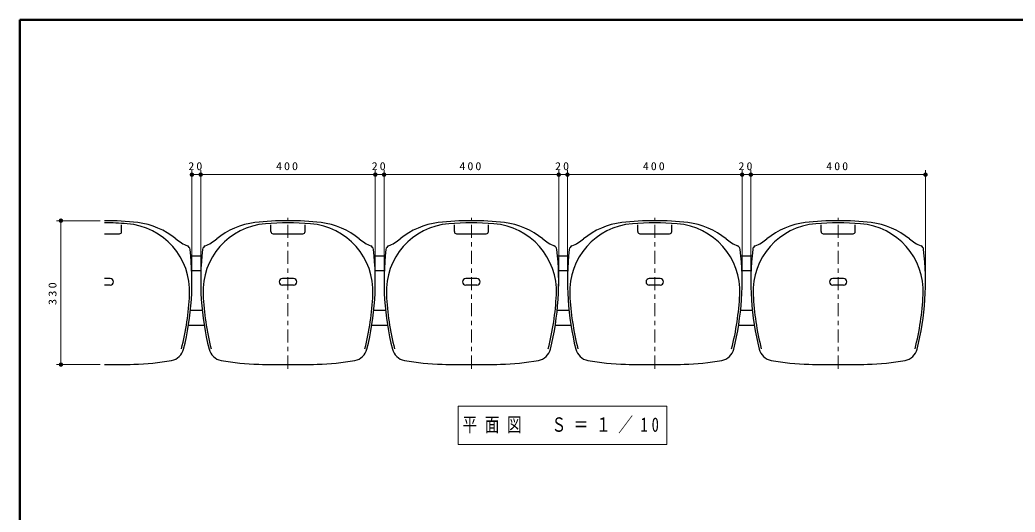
# Model space of a CAD drawing. Units: millimetres on the paper, scale 1:10. Extents: x -365 to 0, y 0 to 257.
# Drawn here: x -365 to -137.1, y 144.2 to 257 of the extents above; entities that cross this region are included whole.
import ezdxf

# ---------------------------------------------------------------- set-up
doc = ezdxf.new("R2010")
doc.units = ezdxf.units.MM
doc.linetypes.add('USER2', pattern=[6, 3, -1, 1, -1])
doc.layers.add('LY_1', color=7, linetype='Continuous', lineweight=25)
doc.layers.add('LY_3', color=7, linetype='Continuous', lineweight=13)
doc.styles.add('ＭＳ ゴシック', font='')
doc.styles.get('ＭＳ ゴシック').set_extended_font_data('MS Gothic')

# ---------------------------------------------------------------- blocks, each defined once
blk = doc.blocks.new('filled_dot')
at = {"color": 0, "linetype": 'Continuous', "lineweight": -2, "const_width": 1.25}
blk.add_lwpolyline([(-0.625, 0, 1), (0.625, 0, 1)], format="xyb", close=True, dxfattribs=at)

msp = doc.modelspace()

# ---------------------------------------------------------------- linework, layer by layer
at = {"layer": 'LY_1', "lineweight": 13}
for p, q in [((-325.6, 195.97), (-325.6, 222.519)), ((-325.6, 221.519), (-323.6, 221.519)), ((-323.6, 195.97), (-323.6, 222.519)), ((-323.6, 221.519), (-283.6, 221.519)), ((-283.6, 195.97), (-283.6, 222.519)), ((-283.6, 221.519), (-281.6, 221.519)), ((-281.6, 195.97), (-281.6, 222.519)), ((-281.6, 221.519), (-241.6, 221.519)), ((-241.6, 195.97), (-241.6, 222.519)), ((-241.6, 221.519), (-239.6, 221.519)), ((-239.6, 195.97), (-239.6, 222.519)), ((-239.6, 221.519), (-199.6, 221.519)), ((-199.6, 195.97), (-199.6, 222.519)), ((-199.6, 221.519), (-197.6, 221.519)), ((-197.6, 195.97), (-197.6, 222.519)), ((-197.6, 221.519), (-157.6, 221.519)), ((-157.6, 195.97), (-157.6, 222.519)), ((-346.6, 210.97), (-356.6, 210.97)), ((-355.6, 177.97), (-355.6, 210.97)), ((-346.6, 177.97), (-356.6, 177.97)), ((-264.611, 168.431), (-264.611, 159.631)), ((-216.811, 168.431), (-264.611, 168.431)), ((-216.811, 159.631), (-216.811, 168.431)), ((-264.611, 159.631), (-216.811, 159.631))]:
    msp.add_line(p, q, dxfattribs=at)
at = {"layer": 'LY_1'}
for p, q in [((-341.7, 208.47), (-341.7, 210.002)), ((-307.5, 208.47), (-307.5, 210.002)), ((-299.7, 208.47), (-299.7, 210.002)), ((-265.5, 208.47), (-265.5, 210.002)), ((-257.7, 208.47), (-257.7, 210.002)), ((-223.5, 208.47), (-223.5, 210.002)), ((-215.7, 208.47), (-215.7, 210.002)), ((-181.5, 208.47), (-181.5, 210.002)), ((-173.7, 208.47), (-173.7, 210.002)), ((-345.6, 207.97), (-342.2, 207.97)), ((-307, 207.97), (-300.2, 207.97)), ((-265, 207.97), (-258.2, 207.97)), ((-223, 207.97), (-216.2, 207.97)), ((-181, 207.97), (-174.2, 207.97)), ((-325.873, 202.92), (-323.335, 202.92)), ((-283.864, 202.92), (-281.335, 202.92)), ((-241.864, 202.92), (-239.335, 202.92)), ((-199.864, 202.92), (-197.335, 202.92)), ((-325.649, 199.52), (-323.574, 199.52)), ((-283.626, 199.52), (-281.574, 199.52)), ((-241.626, 199.52), (-239.574, 199.52)), ((-199.626, 199.52), (-197.574, 199.52)), ((-344.35, 197.72), (-345.6, 197.72)), ((-344.35, 196.22), (-345.6, 196.22)), ((-302.35, 197.72), (-304.85, 197.72)), ((-302.35, 196.22), (-304.85, 196.22)), ((-260.35, 197.72), (-262.85, 197.72)), ((-260.35, 196.22), (-262.85, 196.22)), ((-218.35, 197.72), (-220.85, 197.72)), ((-218.35, 196.22), (-220.85, 196.22)), ((-176.35, 197.72), (-178.85, 197.72)), ((-176.35, 196.22), (-178.85, 196.22)), ((-325.942, 190.42), (-323.29, 190.42)), ((-283.909, 190.42), (-281.29, 190.42)), ((-241.909, 190.42), (-239.29, 190.42)), ((-199.909, 190.42), (-197.29, 190.42)), ((-326.362, 187.02), (-322.837, 187.02)), ((-284.362, 187.02), (-280.837, 187.02)), ((-242.362, 187.02), (-238.837, 187.02)), ((-200.362, 187.02), (-196.837, 187.02))]:
    msp.add_line(p, q, dxfattribs=at)
at = {"layer": 'LY_1', "linetype": 'USER2', "lineweight": 13}
for p, q in [((-303.6, 177.041), (-303.6, 211.64)), ((-261.6, 177.041), (-261.6, 211.64)), ((-219.6, 177.041), (-219.6, 211.64)), ((-177.6, 177.041), (-177.6, 211.64))]:
    msp.add_line(p, q, dxfattribs=at)
at = {"layer": 'LY_1'}
for centre, radius, start, end in [((-345.6, 146.021), 64.949, 83.29891, 90), ((-345.6, 146.021), 64.449, 85.43627, 90), ((-341.712, 194.725), 15.591, 357.28867, 85.43627), ((-339.982, 193.836), 16.805, 50.40365, 83.29891), ((-307.487, 194.725), 15.591, 94.56373, 182.71133), ((-309.218, 193.836), 16.805, 96.70109, 129.59635), ((-303.6, 146.021), 64.949, 83.29891, 96.70109), ((-303.6, 146.021), 64.449, 85.43627, 94.56373), ((-299.712, 194.725), 15.591, 357.28867, 85.43627), ((-297.982, 193.836), 16.805, 50.40365, 83.29891), ((-265.487, 194.725), 15.591, 94.56373, 182.71133), ((-267.218, 193.836), 16.805, 96.70109, 129.59635), ((-261.6, 146.021), 64.949, 83.29891, 96.70109), ((-261.6, 146.021), 64.449, 85.43627, 94.56373), ((-257.712, 194.725), 15.591, 357.28867, 85.43627), ((-255.982, 193.836), 16.805, 50.40365, 83.29891), ((-223.487, 194.725), 15.591, 94.56373, 182.71133), ((-225.218, 193.836), 16.805, 96.70109, 129.59635), ((-219.6, 146.021), 64.949, 83.29891, 96.70109), ((-219.6, 146.021), 64.449, 85.43627, 94.56373), ((-215.712, 194.725), 15.591, 357.28867, 85.43627), ((-213.982, 193.836), 16.805, 50.40365, 83.29891), ((-181.487, 194.725), 15.591, 94.56373, 182.71133), ((-183.218, 193.836), 16.805, 96.70109, 129.59635), ((-177.6, 146.021), 64.949, 83.29891, 96.70109), ((-177.6, 146.021), 64.449, 85.43627, 94.56373), ((-173.712, 194.725), 15.591, 357.28867, 85.43627), ((-171.982, 193.836), 16.805, 50.40365, 83.29891), ((-342.2, 208.47), 0.5, 270, 0), ((-307, 208.47), 0.5, 180, 270), ((-300.2, 208.47), 0.5, 270, 0), ((-265, 208.47), 0.5, 180, 270), ((-258.2, 208.47), 0.5, 270, 0), ((-223, 208.47), 0.5, 180, 270), ((-216.2, 208.47), 0.5, 270, 0), ((-181, 208.47), 0.5, 180, 270), ((-174.2, 208.47), 0.5, 270, 0), ((-322.434, 215.05), 10.725, 230.40365, 246.99263), ((-327.017, 204.257), 1, 6.60678, 66.99263), ((-322.182, 204.257), 1, 113.00737, 173.39322), ((-326.765, 215.05), 10.725, 293.00737, 309.59635), ((-280.434, 215.05), 10.725, 230.40365, 246.99263), ((-285.017, 204.257), 1, 6.60678, 66.99263), ((-280.182, 204.257), 1, 113.00737, 173.39322), ((-284.765, 215.05), 10.725, 293.00737, 309.59635), ((-238.434, 215.05), 10.725, 230.40365, 246.99263), ((-243.017, 204.257), 1, 6.60678, 66.99263), ((-238.182, 204.257), 1, 113.00737, 173.39322), ((-242.765, 215.05), 10.725, 293.00737, 309.59635), ((-196.434, 215.05), 10.725, 230.40365, 246.99263), ((-201.017, 204.257), 1, 6.60678, 66.99263), ((-196.182, 204.257), 1, 113.00737, 173.39322), ((-200.765, 215.05), 10.725, 293.00737, 309.59635), ((-154.434, 215.05), 10.725, 230.40365, 246.99263), ((-159.017, 204.257), 1, 6.60678, 66.99263), ((-389.481, 197.023), 63.881, 345.95715, 6.60678), ((-259.719, 197.023), 63.881, 173.39322, 194.04285), ((-347.481, 197.023), 63.881, 345.95715, 6.60678), ((-217.719, 197.023), 63.881, 173.39322, 194.04285), ((-305.481, 197.023), 63.881, 345.95715, 6.60678), ((-175.719, 197.023), 63.881, 173.39322, 194.04285), ((-263.481, 197.023), 63.881, 345.95715, 6.60678), ((-133.719, 197.023), 63.881, 173.39322, 194.04285), ((-221.481, 197.023), 63.881, 345.95715, 6.60678), ((-344.35, 196.97), 0.75, 270, 90), ((-304.85, 196.97), 0.75, 90, 270), ((-302.35, 196.97), 0.75, 270, 90), ((-262.85, 196.97), 0.75, 90, 270), ((-260.35, 196.97), 0.75, 270, 90), ((-220.85, 196.97), 0.75, 90, 270), ((-218.35, 196.97), 0.75, 270, 90), ((-178.85, 196.97), 0.75, 90, 270), ((-176.35, 196.97), 0.75, 270, 90), ((-387.449, 196.891), 61.379, 345.59908, 357.28867), ((-261.751, 196.891), 61.379, 182.71133, 194.40092), ((-345.449, 196.891), 61.379, 345.59908, 357.28867), ((-219.751, 196.891), 61.379, 182.71133, 194.40092), ((-303.449, 196.891), 61.379, 345.59908, 357.28867), ((-177.751, 196.891), 61.379, 182.71133, 194.40092), ((-261.449, 196.891), 61.379, 345.59908, 357.28867), ((-135.751, 196.891), 61.379, 182.71133, 194.40092), ((-219.449, 196.891), 61.379, 345.59908, 357.28867), ((-330.904, 182.371), 3.5, 280.50659, 345.95715), ((-318.295, 182.371), 3.5, 194.04285, 259.49341), ((-288.904, 182.371), 3.5, 280.50659, 345.95715), ((-276.295, 182.371), 3.5, 194.04285, 259.49341), ((-246.904, 182.371), 3.5, 280.50659, 345.95715), ((-234.295, 182.371), 3.5, 194.04285, 259.49341), ((-204.904, 182.371), 3.5, 280.50659, 345.95715), ((-192.295, 182.371), 3.5, 194.04285, 259.49341), ((-162.904, 182.371), 3.5, 280.50659, 345.95715), ((-345.6, 489.26), 311.29, 270, 271.2337), ((-340.053, 231.702), 53.672, 271.2337, 280.50659), ((-309.146, 231.702), 53.672, 259.49341, 268.7663), ((-303.6, 489.26), 311.29, 268.7663, 271.2337), ((-298.053, 231.702), 53.672, 271.2337, 280.50659), ((-267.146, 231.702), 53.672, 259.49341, 268.7663), ((-261.6, 489.26), 311.29, 268.7663, 271.2337), ((-256.053, 231.702), 53.672, 271.2337, 280.50659), ((-225.146, 231.702), 53.672, 259.49341, 268.7663), ((-219.6, 489.26), 311.29, 268.7663, 271.2337), ((-214.053, 231.702), 53.672, 271.2337, 280.50659), ((-183.146, 231.702), 53.672, 259.49341, 268.7663), ((-177.6, 489.26), 311.29, 268.7663, 271.2337), ((-172.053, 231.702), 53.672, 271.2337, 280.50659)]:
    msp.add_arc(centre, radius, start, end, dxfattribs=at)
at = {"layer": 'LY_3', "lineweight": 50}
for p, q in [((-365, 257), (-365, 0)), ((0, 257), (-365, 257))]:
    msp.add_line(p, q, dxfattribs=at)

# ---------------------------------------------------------------- block references
at = {"layer": 'LY_1', "lineweight": 13, "xscale": 0.4, "yscale": 0.4}
for p in [(-325.6, 221.519), (-323.6, 221.519), (-283.6, 221.519), (-281.6, 221.519), (-241.6, 221.519), (-239.6, 221.519), (-199.6, 221.519), (-197.6, 221.519)]:
    msp.add_blockref('filled_dot', p, dxfattribs=at)
for p, rotation in [((-323.6, 221.519), 180), ((-283.6, 221.519), 180), ((-281.6, 221.519), 180), ((-241.6, 221.519), 180), ((-239.6, 221.519), 180), ((-199.6, 221.519), 180), ((-197.6, 221.519), 180), ((-157.6, 221.519), 180), ((-355.6, 210.97), 270), ((-355.6, 177.97), 90)]:
    msp.add_blockref('filled_dot', p, dxfattribs=dict(at, rotation=rotation))

# ---------------------------------------------------------------- texts
at = {"layer": 'LY_1', "style": 'ＭＳ ゴシック'}
for s, insert, char_height, attachment_point in [('\\T1.34;\\W1.1;20', (-324.6, 222.519), 1.833, 8), ('\\T1.33;\\W1.1;400', (-303.6, 222.519), 1.833, 8), ('\\T1.34;\\W1.1;20', (-282.6, 222.519), 1.833, 8), ('\\T1.33;\\W1.1;400', (-261.6, 222.519), 1.833, 8), ('\\T1.34;\\W1.1;20', (-240.6, 222.519), 1.833, 8), ('\\T1.33;\\W1.1;400', (-219.6, 222.519), 1.833, 8), ('\\T1.34;\\W1.1;20', (-198.6, 222.519), 1.833, 8), ('\\T1.33;\\W1.1;400', (-177.6, 222.519), 1.833, 8), ('\\T1.51;\\W0.75;平面図\u3000Ｓ＝１／10', (-240.711, 164.031), 3.299, 5)]:
    msp.add_mtext(s, dxfattribs=dict(at, insert=insert, char_height=char_height, attachment_point=attachment_point))
at = {"layer": 'LY_1', "insert": (-356.6, 194.47), "char_height": 1.833, "attachment_point": 8, "rotation": 90, "style": 'ＭＳ ゴシック'}
msp.add_mtext('\\T1.33;\\W1.15;330', dxfattribs=at)

doc.saveas('drawing.dxf')
